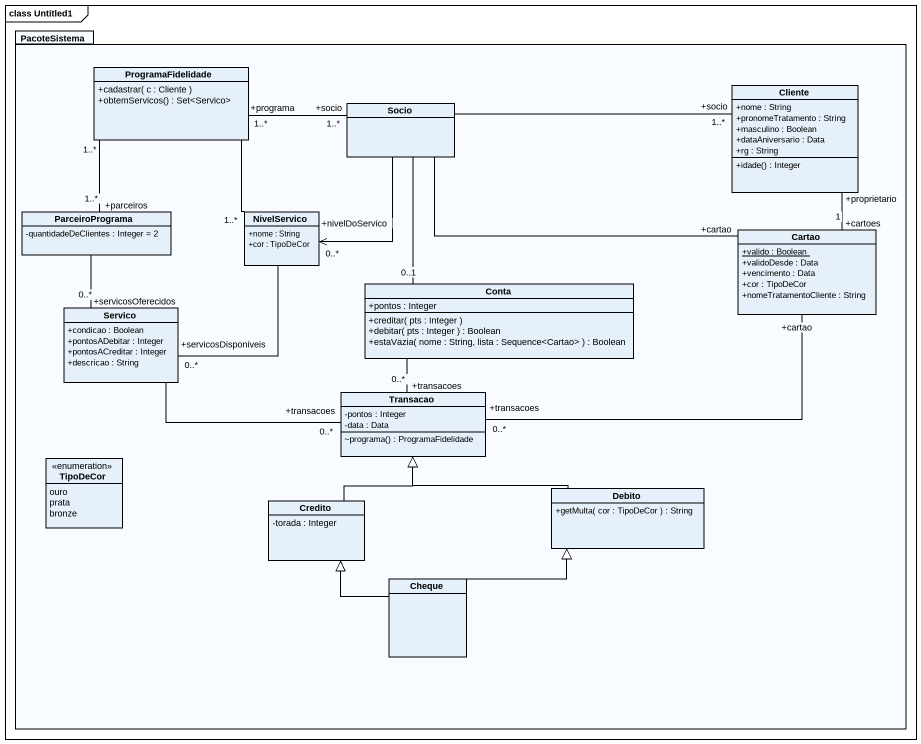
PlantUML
@startuml
mainframe class Untitled1
hide circle
hide empty members
skinparam classAttributeIconSize 0
package PacoteSistema {
  class ProgramaFidelidade {
    +cadastrar( c : Cliente )
    +obtemServicos() : Set<Servico>
  }
  class Cliente {
    +nome : String
    +pronomeTratamento : String
    +masculino : Boolean
    +dataAniversario : Data
    +rg : String
    +idade() : Integer
  }
  class Socio
  class ParceiroPrograma {
    -quantidadeDeClientes : Integer = 2
  }
  class NivelServico {
    +nome : String
    +cor : TipoDeCor
  }
  class Cartao {
    {static} +valido : Boolean
    +validoDesde : Data
    +vencimento : Data
    +cor : TipoDeCor
    +nomeTratamentoCliente : String
  }
  class Servico {
    +condicao : Boolean
    +pontosADebitar : Integer
    +pontosACreditar : Integer
    +descricao : String
  }
  class Conta {
    +pontos : Integer
    +creditar( pts : Integer )
    +debitar( pts : Integer ) : Boolean
    +estaVazia( nome : String, lista : Sequence<Cartao> ) : Boolean
  }
  class Transacao {
    -pontos : Integer
    -data : Data
    ~programa() : ProgramaFidelidade
  }
  enum TipoDeCor {
    ouro
    prata
    bronze
  }
  class Credito {
    -torada : Integer
  }
  class Debito {
    +getMulta( cor : TipoDeCor ) : String
  }
  class Cheque
}
ProgramaFidelidade "+programa\n1..*" -right- "+socio\n1..*" Socio
Cliente "+proprietario" -- "+cartoes\n1" Cartao
Socio -right- "+socio\n1..*" Cliente
Socio --> "+nivelDoServico\n0..*" NivelServico
Socio -right- "+cartao" Cartao
Socio -- "0..1" Conta
ParceiroPrograma "+parceiros\n1..*" -up- "1..*" ProgramaFidelidade
NivelServico "1..*" -up- ProgramaFidelidade
NivelServico -- "+servicosDisponiveis\n0..*" Servico
Cartao "+cartao" -left- "+transacoes\n0..*" Transacao
Servico "+servicosOferecidos\n0..*" -up- ParceiroPrograma
Servico -right- "+transacoes\n0..*" Transacao
Conta -- "+transacoes\n0..*" Transacao
Credito -up-|> Transacao
Debito -left-|> Transacao
Cheque -up-|> Credito
Cheque -right-|> Debito
@enduml
